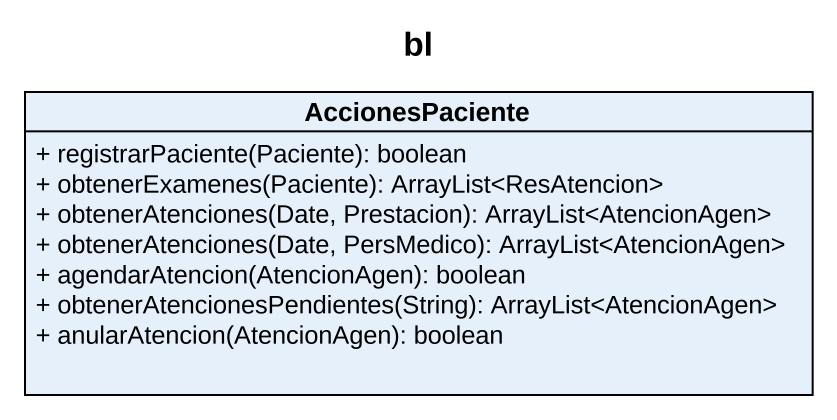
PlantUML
@startuml
title bl
hide circle
hide empty members
skinparam classAttributeIconSize 0
class AccionesPaciente {
  + registrarPaciente(Paciente): boolean
  + obtenerExamenes(Paciente): ArrayList<ResAtencion>
  + obtenerAtenciones(Date, Prestacion): ArrayList<AtencionAgen>
  + obtenerAtenciones(Date, PersMedico): ArrayList<AtencionAgen>
  + agendarAtencion(AtencionAgen): boolean
  + obtenerAtencionesPendientes(String): ArrayList<AtencionAgen>
  + anularAtencion(AtencionAgen): boolean
}
@enduml
